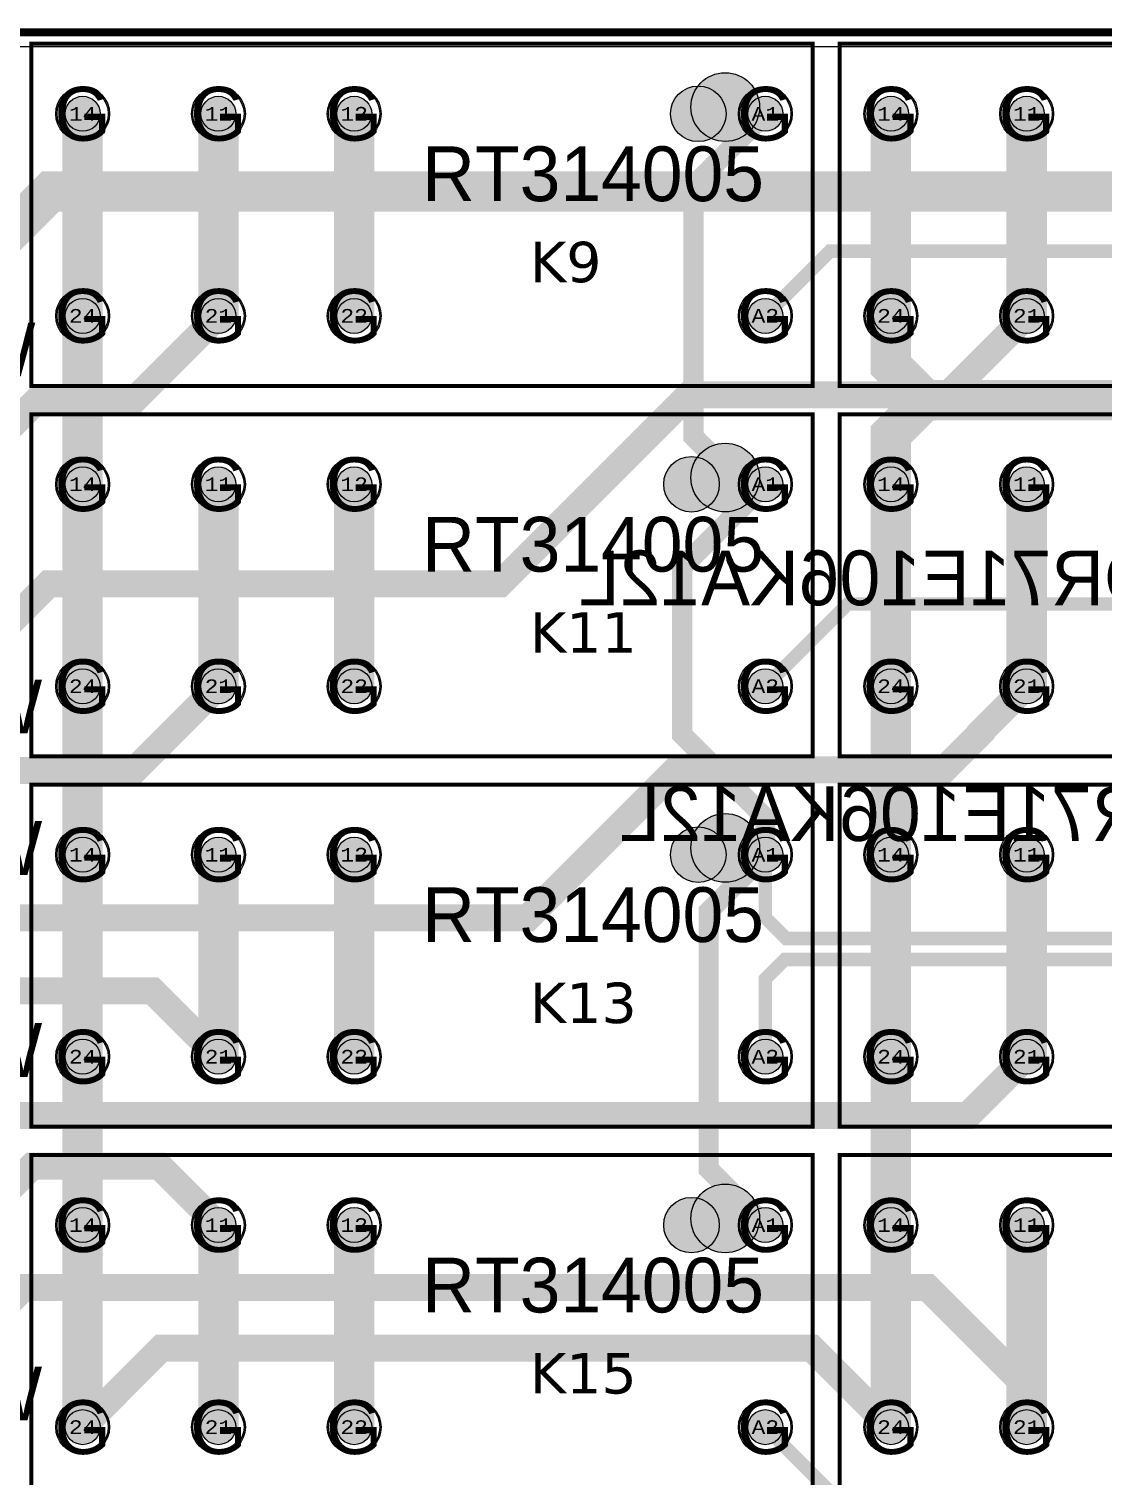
# Model space of a CAD drawing. Extents: x -23 to 289, y -67 to 135.
# Drawn here: x 13.3 to 53.1, y 81.4 to 135.2 of the extents above; entities that cross this region are included whole.
import ezdxf
from ezdxf.enums import TextEntityAlignment as Align

# ---------------------------------------------------------------- set-up
doc = ezdxf.new("R2010")
doc.units = 0
doc.header["$MEASUREMENT"] = 0
for name, color, linetype in [('ASSEMBLY_OUTLINES_TOP', 102, 'CONTINUOUS'), ('ASSEMBLY_PART_NUMBERS_BTM', 191, 'CONTINUOUS'), ('ASSEMBLY_PART_NUMBERS_TOP', 102, 'CONTINUOUS'), ('ASSEMBLY_REF_DES_TOP', 102, 'CONTINUOUS'), ('BOARD_OUTLINE', 10, 'CONTINUOUS'), ('DRILL_DRAWING', 21, 'CONTINUOUS'), ('GENERATED_SILKSCREEN_TOP', 140, 'CONTINUOUS'), ('MANUFACTURING_OUTLINES', 10, 'CONTINUOUS'), ('PART_HOLES_LAYER_BOTTOM', 30, 'CONTINUOUS'), ('PART_HOLES_LAYER_TOP', 30, 'CONTINUOUS'), ('PART_PADS_LAYER_BOTTOM', 230, 'CONTINUOUS'), ('PART_PADS_LAYER_TOP', 150, 'CONTINUOUS'), ('PIN_NUMBERS_BTM', 8, 'CONTINUOUS'), ('PIN_NUMBERS_TOP', 8, 'CONTINUOUS'), ('PLACEMENT_OUTLINES_TOP', 130, 'CONTINUOUS'), ('ROUTE_BORDER', 151, 'CONTINUOUS'), ('SILKSCREEN_OUTLINES_TOP', 150, 'CONTINUOUS'), ('SOLDERMASK_PADS_BTM', 12, 'CONTINUOUS'), ('SOLDERMASK_PADS_TOP', 180, 'CONTINUOUS'), ('TRACES_LAYER_BOTTOM', 230, 'CONTINUOUS'), ('TRACES_LAYER_TOP', 150, 'CONTINUOUS')]:
    doc.layers.add(name, color=color, linetype=linetype)
doc.styles.add('COURIER_NEW', font='COUR.TTF')
doc.styles.add('VERDANA', font='verdana.TTF')
doc.styles.add('VERIBEST_GERBER_0', font='txt')

msp = doc.modelspace()

# ---------------------------------------------------------------- hatches: boundary and pattern name
at = {"layer": 'ASSEMBLY_OUTLINES_TOP'}
h = msp.add_hatch(color=256, dxfattribs=at)
edge = h.paths.add_edge_path()
edge.add_arc((39.11, 132.25), 1.27476, 0, 360)
h = msp.add_hatch(color=256, dxfattribs=at)
edge = h.paths.add_edge_path()
edge.add_arc((39.11, 118.5), 1.27476, 0, 360)
h = msp.add_hatch(color=256, dxfattribs=at)
edge = h.paths.add_edge_path()
edge.add_arc((39.11, 104.75), 1.27476, 0, 360)
h = msp.add_hatch(color=256, dxfattribs=at)
edge = h.paths.add_edge_path()
edge.add_arc((39.11, 91), 1.27476, 0, 360)
at = {"layer": 'GENERATED_SILKSCREEN_TOP'}
h = msp.add_hatch(color=256, dxfattribs=at)
edge = h.paths.add_edge_path()
edge.add_arc((38.11, 132), 1.03078, 0, 360)
h = msp.add_hatch(color=256, dxfattribs=at)
edge = h.paths.add_edge_path()
edge.add_arc((37.86, 118.25), 1.03078, 0, 360)
h = msp.add_hatch(color=256, dxfattribs=at)
edge = h.paths.add_edge_path()
edge.add_arc((38.11, 104.5), 1.03078, 0, 360)
h = msp.add_hatch(color=256, dxfattribs=at)
edge = h.paths.add_edge_path()
edge.add_arc((37.86, 90.75), 1.03078, 0, 360)
at = {"layer": 'PART_HOLES_LAYER_BOTTOM'}
h = msp.add_hatch(color=256, dxfattribs=at)
edge = h.paths.add_edge_path()
edge.add_arc((15.26, 132), 0.65, 0, 360)
h = msp.add_hatch(color=256, dxfattribs=at)
edge = h.paths.add_edge_path()
edge.add_arc((20.3, 132), 0.65, 0, 360)
h = msp.add_hatch(color=256, dxfattribs=at)
edge = h.paths.add_edge_path()
edge.add_arc((25.34, 132), 0.65, 0, 360)
h = msp.add_hatch(color=256, dxfattribs=at)
edge = h.paths.add_edge_path()
edge.add_arc((40.6, 132), 0.65, 0, 360)
h = msp.add_hatch(color=256, dxfattribs=at)
edge = h.paths.add_edge_path()
edge.add_arc((45.26, 132), 0.65, 0, 360)
h = msp.add_hatch(color=256, dxfattribs=at)
edge = h.paths.add_edge_path()
edge.add_arc((50.3, 132), 0.65, 0, 360)
h = msp.add_hatch(color=256, dxfattribs=at)
edge = h.paths.add_edge_path()
edge.add_arc((15.26, 124.5), 0.65, 0, 360)
h = msp.add_hatch(color=256, dxfattribs=at)
edge = h.paths.add_edge_path()
edge.add_arc((20.3, 124.5), 0.65, 0, 360)
h = msp.add_hatch(color=256, dxfattribs=at)
edge = h.paths.add_edge_path()
edge.add_arc((25.34, 124.5), 0.65, 0, 360)
h = msp.add_hatch(color=256, dxfattribs=at)
edge = h.paths.add_edge_path()
edge.add_arc((40.6, 124.5), 0.65, 0, 360)
h = msp.add_hatch(color=256, dxfattribs=at)
edge = h.paths.add_edge_path()
edge.add_arc((45.26, 124.5), 0.65, 0, 360)
h = msp.add_hatch(color=256, dxfattribs=at)
edge = h.paths.add_edge_path()
edge.add_arc((50.3, 124.5), 0.65, 0, 360)
h = msp.add_hatch(color=256, dxfattribs=at)
edge = h.paths.add_edge_path()
edge.add_arc((15.26, 118.25), 0.65, 0, 360)
h = msp.add_hatch(color=256, dxfattribs=at)
edge = h.paths.add_edge_path()
edge.add_arc((20.3, 118.25), 0.65, 0, 360)
h = msp.add_hatch(color=256, dxfattribs=at)
edge = h.paths.add_edge_path()
edge.add_arc((25.34, 118.25), 0.65, 0, 360)
h = msp.add_hatch(color=256, dxfattribs=at)
edge = h.paths.add_edge_path()
edge.add_arc((40.6, 118.25), 0.65, 0, 360)
h = msp.add_hatch(color=256, dxfattribs=at)
edge = h.paths.add_edge_path()
edge.add_arc((45.26, 118.25), 0.65, 0, 360)
h = msp.add_hatch(color=256, dxfattribs=at)
edge = h.paths.add_edge_path()
edge.add_arc((50.3, 118.25), 0.65, 0, 360)
h = msp.add_hatch(color=256, dxfattribs=at)
edge = h.paths.add_edge_path()
edge.add_arc((15.26, 110.75), 0.65, 0, 360)
h = msp.add_hatch(color=256, dxfattribs=at)
edge = h.paths.add_edge_path()
edge.add_arc((20.3, 110.75), 0.65, 0, 360)
h = msp.add_hatch(color=256, dxfattribs=at)
edge = h.paths.add_edge_path()
edge.add_arc((25.34, 110.75), 0.65, 0, 360)
h = msp.add_hatch(color=256, dxfattribs=at)
edge = h.paths.add_edge_path()
edge.add_arc((40.6, 110.75), 0.65, 0, 360)
h = msp.add_hatch(color=256, dxfattribs=at)
edge = h.paths.add_edge_path()
edge.add_arc((45.26, 110.75), 0.65, 0, 360)
h = msp.add_hatch(color=256, dxfattribs=at)
edge = h.paths.add_edge_path()
edge.add_arc((50.3, 110.75), 0.65, 0, 360)
h = msp.add_hatch(color=256, dxfattribs=at)
edge = h.paths.add_edge_path()
edge.add_arc((15.26, 104.5), 0.65, 0, 360)
h = msp.add_hatch(color=256, dxfattribs=at)
edge = h.paths.add_edge_path()
edge.add_arc((20.3, 104.5), 0.65, 0, 360)
h = msp.add_hatch(color=256, dxfattribs=at)
edge = h.paths.add_edge_path()
edge.add_arc((25.34, 104.5), 0.65, 0, 360)
h = msp.add_hatch(color=256, dxfattribs=at)
edge = h.paths.add_edge_path()
edge.add_arc((40.6, 104.5), 0.65, 0, 360)
h = msp.add_hatch(color=256, dxfattribs=at)
edge = h.paths.add_edge_path()
edge.add_arc((45.26, 104.5), 0.65, 0, 360)
h = msp.add_hatch(color=256, dxfattribs=at)
edge = h.paths.add_edge_path()
edge.add_arc((50.3, 104.5), 0.65, 0, 360)
h = msp.add_hatch(color=256, dxfattribs=at)
edge = h.paths.add_edge_path()
edge.add_arc((15.26, 97), 0.65, 0, 360)
h = msp.add_hatch(color=256, dxfattribs=at)
edge = h.paths.add_edge_path()
edge.add_arc((20.3, 97), 0.65, 0, 360)
h = msp.add_hatch(color=256, dxfattribs=at)
edge = h.paths.add_edge_path()
edge.add_arc((25.34, 97), 0.65, 0, 360)
h = msp.add_hatch(color=256, dxfattribs=at)
edge = h.paths.add_edge_path()
edge.add_arc((40.6, 97), 0.65, 0, 360)
h = msp.add_hatch(color=256, dxfattribs=at)
edge = h.paths.add_edge_path()
edge.add_arc((45.26, 97), 0.65, 0, 360)
h = msp.add_hatch(color=256, dxfattribs=at)
edge = h.paths.add_edge_path()
edge.add_arc((50.3, 97), 0.65, 0, 360)
h = msp.add_hatch(color=256, dxfattribs=at)
edge = h.paths.add_edge_path()
edge.add_arc((15.26, 90.75), 0.65, 0, 360)
h = msp.add_hatch(color=256, dxfattribs=at)
edge = h.paths.add_edge_path()
edge.add_arc((20.3, 90.75), 0.65, 0, 360)
h = msp.add_hatch(color=256, dxfattribs=at)
edge = h.paths.add_edge_path()
edge.add_arc((25.34, 90.75), 0.65, 0, 360)
h = msp.add_hatch(color=256, dxfattribs=at)
edge = h.paths.add_edge_path()
edge.add_arc((40.6, 90.75), 0.65, 0, 360)
h = msp.add_hatch(color=256, dxfattribs=at)
edge = h.paths.add_edge_path()
edge.add_arc((45.26, 90.75), 0.65, 0, 360)
h = msp.add_hatch(color=256, dxfattribs=at)
edge = h.paths.add_edge_path()
edge.add_arc((50.3, 90.75), 0.65, 0, 360)
h = msp.add_hatch(color=256, dxfattribs=at)
edge = h.paths.add_edge_path()
edge.add_arc((15.26, 83.25), 0.65, 0, 360)
h = msp.add_hatch(color=256, dxfattribs=at)
edge = h.paths.add_edge_path()
edge.add_arc((20.3, 83.25), 0.65, 0, 360)
h = msp.add_hatch(color=256, dxfattribs=at)
edge = h.paths.add_edge_path()
edge.add_arc((25.34, 83.25), 0.65, 0, 360)
h = msp.add_hatch(color=256, dxfattribs=at)
edge = h.paths.add_edge_path()
edge.add_arc((40.6, 83.25), 0.65, 0, 360)
h = msp.add_hatch(color=256, dxfattribs=at)
edge = h.paths.add_edge_path()
edge.add_arc((45.26, 83.25), 0.65, 0, 360)
h = msp.add_hatch(color=256, dxfattribs=at)
edge = h.paths.add_edge_path()
edge.add_arc((50.3, 83.25), 0.65, 0, 360)
at = {"layer": 'PART_HOLES_LAYER_TOP'}
h = msp.add_hatch(color=256, dxfattribs=at)
edge = h.paths.add_edge_path()
edge.add_arc((15.26, 132), 0.65, 0, 360)
h = msp.add_hatch(color=256, dxfattribs=at)
edge = h.paths.add_edge_path()
edge.add_arc((20.3, 132), 0.65, 0, 360)
h = msp.add_hatch(color=256, dxfattribs=at)
edge = h.paths.add_edge_path()
edge.add_arc((25.34, 132), 0.65, 0, 360)
h = msp.add_hatch(color=256, dxfattribs=at)
edge = h.paths.add_edge_path()
edge.add_arc((40.6, 132), 0.65, 0, 360)
h = msp.add_hatch(color=256, dxfattribs=at)
edge = h.paths.add_edge_path()
edge.add_arc((45.26, 132), 0.65, 0, 360)
h = msp.add_hatch(color=256, dxfattribs=at)
edge = h.paths.add_edge_path()
edge.add_arc((50.3, 132), 0.65, 0, 360)
h = msp.add_hatch(color=256, dxfattribs=at)
edge = h.paths.add_edge_path()
edge.add_arc((15.26, 124.5), 0.65, 0, 360)
h = msp.add_hatch(color=256, dxfattribs=at)
edge = h.paths.add_edge_path()
edge.add_arc((20.3, 124.5), 0.65, 0, 360)
h = msp.add_hatch(color=256, dxfattribs=at)
edge = h.paths.add_edge_path()
edge.add_arc((25.34, 124.5), 0.65, 0, 360)
h = msp.add_hatch(color=256, dxfattribs=at)
edge = h.paths.add_edge_path()
edge.add_arc((40.6, 124.5), 0.65, 0, 360)
h = msp.add_hatch(color=256, dxfattribs=at)
edge = h.paths.add_edge_path()
edge.add_arc((45.26, 124.5), 0.65, 0, 360)
h = msp.add_hatch(color=256, dxfattribs=at)
edge = h.paths.add_edge_path()
edge.add_arc((50.3, 124.5), 0.65, 0, 360)
h = msp.add_hatch(color=256, dxfattribs=at)
edge = h.paths.add_edge_path()
edge.add_arc((15.26, 118.25), 0.65, 0, 360)
h = msp.add_hatch(color=256, dxfattribs=at)
edge = h.paths.add_edge_path()
edge.add_arc((20.3, 118.25), 0.65, 0, 360)
h = msp.add_hatch(color=256, dxfattribs=at)
edge = h.paths.add_edge_path()
edge.add_arc((25.34, 118.25), 0.65, 0, 360)
h = msp.add_hatch(color=256, dxfattribs=at)
edge = h.paths.add_edge_path()
edge.add_arc((40.6, 118.25), 0.65, 0, 360)
h = msp.add_hatch(color=256, dxfattribs=at)
edge = h.paths.add_edge_path()
edge.add_arc((45.26, 118.25), 0.65, 0, 360)
h = msp.add_hatch(color=256, dxfattribs=at)
edge = h.paths.add_edge_path()
edge.add_arc((50.3, 118.25), 0.65, 0, 360)
h = msp.add_hatch(color=256, dxfattribs=at)
edge = h.paths.add_edge_path()
edge.add_arc((15.26, 110.75), 0.65, 0, 360)
h = msp.add_hatch(color=256, dxfattribs=at)
edge = h.paths.add_edge_path()
edge.add_arc((20.3, 110.75), 0.65, 0, 360)
h = msp.add_hatch(color=256, dxfattribs=at)
edge = h.paths.add_edge_path()
edge.add_arc((25.34, 110.75), 0.65, 0, 360)
h = msp.add_hatch(color=256, dxfattribs=at)
edge = h.paths.add_edge_path()
edge.add_arc((40.6, 110.75), 0.65, 0, 360)
h = msp.add_hatch(color=256, dxfattribs=at)
edge = h.paths.add_edge_path()
edge.add_arc((45.26, 110.75), 0.65, 0, 360)
h = msp.add_hatch(color=256, dxfattribs=at)
edge = h.paths.add_edge_path()
edge.add_arc((50.3, 110.75), 0.65, 0, 360)
h = msp.add_hatch(color=256, dxfattribs=at)
edge = h.paths.add_edge_path()
edge.add_arc((15.26, 104.5), 0.65, 0, 360)
h = msp.add_hatch(color=256, dxfattribs=at)
edge = h.paths.add_edge_path()
edge.add_arc((20.3, 104.5), 0.65, 0, 360)
h = msp.add_hatch(color=256, dxfattribs=at)
edge = h.paths.add_edge_path()
edge.add_arc((25.34, 104.5), 0.65, 0, 360)
h = msp.add_hatch(color=256, dxfattribs=at)
edge = h.paths.add_edge_path()
edge.add_arc((40.6, 104.5), 0.65, 0, 360)
h = msp.add_hatch(color=256, dxfattribs=at)
edge = h.paths.add_edge_path()
edge.add_arc((45.26, 104.5), 0.65, 0, 360)
h = msp.add_hatch(color=256, dxfattribs=at)
edge = h.paths.add_edge_path()
edge.add_arc((50.3, 104.5), 0.65, 0, 360)
h = msp.add_hatch(color=256, dxfattribs=at)
edge = h.paths.add_edge_path()
edge.add_arc((15.26, 97), 0.65, 0, 360)
h = msp.add_hatch(color=256, dxfattribs=at)
edge = h.paths.add_edge_path()
edge.add_arc((20.3, 97), 0.65, 0, 360)
h = msp.add_hatch(color=256, dxfattribs=at)
edge = h.paths.add_edge_path()
edge.add_arc((25.34, 97), 0.65, 0, 360)
h = msp.add_hatch(color=256, dxfattribs=at)
edge = h.paths.add_edge_path()
edge.add_arc((40.6, 97), 0.65, 0, 360)
h = msp.add_hatch(color=256, dxfattribs=at)
edge = h.paths.add_edge_path()
edge.add_arc((45.26, 97), 0.65, 0, 360)
h = msp.add_hatch(color=256, dxfattribs=at)
edge = h.paths.add_edge_path()
edge.add_arc((50.3, 97), 0.65, 0, 360)
h = msp.add_hatch(color=256, dxfattribs=at)
edge = h.paths.add_edge_path()
edge.add_arc((15.26, 90.75), 0.65, 0, 360)
h = msp.add_hatch(color=256, dxfattribs=at)
edge = h.paths.add_edge_path()
edge.add_arc((20.3, 90.75), 0.65, 0, 360)
h = msp.add_hatch(color=256, dxfattribs=at)
edge = h.paths.add_edge_path()
edge.add_arc((25.34, 90.75), 0.65, 0, 360)
h = msp.add_hatch(color=256, dxfattribs=at)
edge = h.paths.add_edge_path()
edge.add_arc((40.6, 90.75), 0.65, 0, 360)
h = msp.add_hatch(color=256, dxfattribs=at)
edge = h.paths.add_edge_path()
edge.add_arc((45.26, 90.75), 0.65, 0, 360)
h = msp.add_hatch(color=256, dxfattribs=at)
edge = h.paths.add_edge_path()
edge.add_arc((50.3, 90.75), 0.65, 0, 360)
h = msp.add_hatch(color=256, dxfattribs=at)
edge = h.paths.add_edge_path()
edge.add_arc((15.26, 83.25), 0.65, 0, 360)
h = msp.add_hatch(color=256, dxfattribs=at)
edge = h.paths.add_edge_path()
edge.add_arc((20.3, 83.25), 0.65, 0, 360)
h = msp.add_hatch(color=256, dxfattribs=at)
edge = h.paths.add_edge_path()
edge.add_arc((25.34, 83.25), 0.65, 0, 360)
h = msp.add_hatch(color=256, dxfattribs=at)
edge = h.paths.add_edge_path()
edge.add_arc((40.6, 83.25), 0.65, 0, 360)
h = msp.add_hatch(color=256, dxfattribs=at)
edge = h.paths.add_edge_path()
edge.add_arc((45.26, 83.25), 0.65, 0, 360)
h = msp.add_hatch(color=256, dxfattribs=at)
edge = h.paths.add_edge_path()
edge.add_arc((50.3, 83.25), 0.65, 0, 360)
at = {"layer": 'SILKSCREEN_OUTLINES_TOP'}
h = msp.add_hatch(color=256, dxfattribs=at)
edge = h.paths.add_edge_path()
edge.add_arc((38.11, 132), 1.03078, 0, 360)
h = msp.add_hatch(color=256, dxfattribs=at)
edge = h.paths.add_edge_path()
edge.add_arc((37.86, 118.25), 1.03078, 0, 360)
h = msp.add_hatch(color=256, dxfattribs=at)
edge = h.paths.add_edge_path()
edge.add_arc((38.11, 104.5), 1.03078, 0, 360)
h = msp.add_hatch(color=256, dxfattribs=at)
edge = h.paths.add_edge_path()
edge.add_arc((37.86, 90.75), 1.03078, 0, 360)

# ---------------------------------------------------------------- linework, layer by layer
at = {"layer": 'ASSEMBLY_OUTLINES_TOP', "const_width": 0.1}
for points in [[(13.36, 121.9), (13.36, 134.6), (42.36, 134.6), (42.36, 121.9)], [(43.36, 121.9), (43.36, 134.6), (72.36, 134.6), (72.36, 121.9)], [(13.36, 108.15), (13.36, 120.85), (42.36, 120.85), (42.36, 108.15)], [(43.36, 108.15), (43.36, 120.85), (72.36, 120.85), (72.36, 108.15)], [(13.36, 94.4), (13.36, 107.1), (42.36, 107.1), (42.36, 94.4)], [(43.36, 94.4), (43.36, 107.1), (72.36, 107.1), (72.36, 94.4)], [(13.36, 80.65), (13.36, 93.35), (42.36, 93.35), (42.36, 80.65)], [(43.36, 80.65), (43.36, 93.35), (72.36, 93.35), (72.36, 80.65)]]:
    msp.add_lwpolyline(points, close=True, dxfattribs=at)
at = {"layer": 'ASSEMBLY_OUTLINES_TOP'}
for centre in [(39.11, 132.25), (39.11, 118.5), (39.11, 104.75), (39.11, 91)]:
    msp.add_circle(centre, 1.27476, dxfattribs=at)
at = {"layer": 'BOARD_OUTLINE', "const_width": 0.25}
msp.add_lwpolyline([(0, 1.5), (0, 133.5, -0.41421356), (1.5, 135), (278.5, 135, -0.41421356), (280, 133.5), (280, 1.5, -0.41421356), (278.5, 0), (1.5, 0, -0.41421356)], format="xyb", close=True, dxfattribs=at)
at = {"layer": 'GENERATED_SILKSCREEN_TOP', "const_width": 0.15}
for points in [[(13.36, 121.9), (13.36, 134.6), (42.36, 134.6), (42.36, 121.9)], [(43.36, 121.9), (43.36, 134.6), (72.36, 134.6), (72.36, 121.9)], [(13.36, 108.15), (13.36, 120.85), (42.36, 120.85), (42.36, 108.15)], [(43.36, 108.15), (43.36, 120.85), (72.36, 120.85), (72.36, 108.15)], [(13.36, 94.4), (13.36, 107.1), (42.36, 107.1), (42.36, 94.4)], [(13.36, 80.65), (13.36, 93.35), (42.36, 93.35), (42.36, 80.65)], [(43.36, 80.65), (43.36, 93.35), (72.36, 93.35), (72.36, 80.65)]]:
    msp.add_lwpolyline(points, close=True, dxfattribs=at)
msp.add_lwpolyline([(72.36001, 94.4, -0.41421356), (72.36, 94.4), (43.36, 94.4, -0.41421356), (43.35999, 94.4), (43.35999, 107.1, -0.41421356), (43.36, 107.1), (69.98693, 107.1, 0.000006), (69.98693, 107.1), (43.36001, 107.1), (43.36001, 94.4), (72.35999, 94.4), (72.35999, 107.1), (70.81307, 107.1, 0.000006), (70.81307, 107.1), (72.36, 107.1, -0.41421356), (72.36001, 107.1), (72.36001, 94.4)], format="xyb", dxfattribs=at)
at = {"layer": 'GENERATED_SILKSCREEN_TOP'}
for centre in [(38.11, 132), (37.86, 118.25), (38.11, 104.5), (37.86, 90.75)]:
    msp.add_circle(centre, 1.03078, dxfattribs=at)
at = {"layer": 'MANUFACTURING_OUTLINES'}
msp.add_lwpolyline([(280.1504, 1.5, -0.41421356), (278.5, -0.15041), (1.5, -0.15041, -0.41421356), (-0.15041, 1.5), (-0.15041, 133.5, -0.41421356), (1.5, 135.15041), (278.5, 135.15041, -0.41421356), (280.1504, 133.5)], format="xyb", close=True, dxfattribs=at)
at = {"layer": 'PART_HOLES_LAYER_BOTTOM'}
for centre in [(15.26, 132), (20.3, 132), (25.34, 132), (40.6, 132), (45.26, 132), (50.3, 132), (15.26, 124.5), (20.3, 124.5), (25.34, 124.5), (40.6, 124.5), (45.26, 124.5), (50.3, 124.5), (15.26, 118.25), (20.3, 118.25), (25.34, 118.25), (40.6, 118.25), (45.26, 118.25), (50.3, 118.25), (15.26, 110.75), (20.3, 110.75), (25.34, 110.75), (40.6, 110.75), (45.26, 110.75), (50.3, 110.75), (15.26, 104.5), (20.3, 104.5), (25.34, 104.5), (40.6, 104.5), (45.26, 104.5), (50.3, 104.5), (15.26, 97), (20.3, 97), (25.34, 97), (40.6, 97), (45.26, 97), (50.3, 97), (15.26, 90.75), (20.3, 90.75), (25.34, 90.75), (40.6, 90.75), (45.26, 90.75), (50.3, 90.75), (15.26, 83.25), (20.3, 83.25), (25.34, 83.25), (40.6, 83.25), (45.26, 83.25), (50.3, 83.25)]:
    msp.add_circle(centre, 0.65, dxfattribs=at)
at = {"layer": 'PART_HOLES_LAYER_TOP'}
for centre in [(15.26, 132), (20.3, 132), (25.34, 132), (40.6, 132), (45.26, 132), (50.3, 132), (15.26, 124.5), (20.3, 124.5), (25.34, 124.5), (40.6, 124.5), (45.26, 124.5), (50.3, 124.5), (15.26, 118.25), (20.3, 118.25), (25.34, 118.25), (40.6, 118.25), (45.26, 118.25), (50.3, 118.25), (15.26, 110.75), (20.3, 110.75), (25.34, 110.75), (40.6, 110.75), (45.26, 110.75), (50.3, 110.75), (15.26, 104.5), (20.3, 104.5), (25.34, 104.5), (40.6, 104.5), (45.26, 104.5), (50.3, 104.5), (15.26, 97), (20.3, 97), (25.34, 97), (40.6, 97), (45.26, 97), (50.3, 97), (15.26, 90.75), (20.3, 90.75), (25.34, 90.75), (40.6, 90.75), (45.26, 90.75), (50.3, 90.75), (15.26, 83.25), (20.3, 83.25), (25.34, 83.25), (40.6, 83.25), (45.26, 83.25), (50.3, 83.25)]:
    msp.add_circle(centre, 0.65, dxfattribs=at)
at = {"layer": 'PART_PADS_LAYER_BOTTOM'}
for centre in [(15.26, 132), (20.3, 132), (25.34, 132), (40.6, 132), (45.26, 132), (50.3, 132), (15.26, 124.5), (20.3, 124.5), (25.34, 124.5), (40.6, 124.5), (45.26, 124.5), (50.3, 124.5), (15.26, 118.25), (20.3, 118.25), (25.34, 118.25), (40.6, 118.25), (45.26, 118.25), (50.3, 118.25), (15.26, 110.75), (20.3, 110.75), (25.34, 110.75), (40.6, 110.75), (45.26, 110.75), (50.3, 110.75), (15.26, 104.5), (20.3, 104.5), (25.34, 104.5), (40.6, 104.5), (45.26, 104.5), (50.3, 104.5), (15.26, 97), (20.3, 97), (25.34, 97), (40.6, 97), (45.26, 97), (50.3, 97), (15.26, 90.75), (20.3, 90.75), (25.34, 90.75), (40.6, 90.75), (45.26, 90.75), (50.3, 90.75), (15.26, 83.25), (20.3, 83.25), (25.34, 83.25), (40.6, 83.25), (45.26, 83.25), (50.3, 83.25)]:
    msp.add_circle(centre, 0.95, dxfattribs=at)
at = {"layer": 'PART_PADS_LAYER_TOP'}
for centre in [(15.26, 132), (20.3, 132), (25.34, 132), (40.6, 132), (45.26, 132), (50.3, 132), (15.26, 124.5), (20.3, 124.5), (25.34, 124.5), (40.6, 124.5), (45.26, 124.5), (50.3, 124.5), (15.26, 118.25), (20.3, 118.25), (25.34, 118.25), (40.6, 118.25), (45.26, 118.25), (50.3, 118.25), (15.26, 110.75), (20.3, 110.75), (25.34, 110.75), (40.6, 110.75), (45.26, 110.75), (50.3, 110.75), (15.26, 104.5), (20.3, 104.5), (25.34, 104.5), (40.6, 104.5), (45.26, 104.5), (50.3, 104.5), (15.26, 97), (20.3, 97), (25.34, 97), (40.6, 97), (45.26, 97), (50.3, 97), (15.26, 90.75), (20.3, 90.75), (25.34, 90.75), (40.6, 90.75), (45.26, 90.75), (50.3, 90.75), (15.26, 83.25), (20.3, 83.25), (25.34, 83.25), (40.6, 83.25), (45.26, 83.25), (50.3, 83.25)]:
    msp.add_circle(centre, 0.95, dxfattribs=at)
at = {"layer": 'PLACEMENT_OUTLINES_TOP'}
for points in [[(13.36, 121.9), (13.36, 134.6), (42.36, 134.6), (42.36, 121.9)], [(43.36, 121.9), (43.36, 134.6), (72.36, 134.6), (72.36, 121.9)], [(13.36, 108.15), (13.36, 120.85), (42.36, 120.85), (42.36, 108.15)], [(43.36, 108.15), (43.36, 120.85), (72.36, 120.85), (72.36, 108.15)], [(13.36, 94.4), (13.36, 107.1), (42.36, 107.1), (42.36, 94.4)], [(43.36, 94.4), (43.36, 107.1), (72.36, 107.1), (72.36, 94.4)], [(13.36, 80.65), (13.36, 93.35), (42.36, 93.35), (42.36, 80.65)], [(43.36, 80.65), (43.36, 93.35), (72.36, 93.35), (72.36, 80.65)]]:
    msp.add_lwpolyline(points, close=True, dxfattribs=at)
at = {"layer": 'ROUTE_BORDER'}
msp.add_lwpolyline([(0.635, 2.135), (0.635, 133, -0.41421356), (2.135, 134.5), (278, 134.5, -0.41421356), (279.5, 133), (279.5, 2.135, -0.41421356), (278, 0.635), (2.135, 0.635, -0.41421356)], format="xyb", close=True, dxfattribs=at)
at = {"layer": 'SILKSCREEN_OUTLINES_TOP'}
for points in [[(13.36, 121.9), (13.36, 134.6), (42.36, 134.6), (42.36, 121.9)], [(43.36, 121.9), (43.36, 134.6), (72.36, 134.6), (72.36, 121.9)], [(13.36, 108.15), (13.36, 120.85), (42.36, 120.85), (42.36, 108.15)], [(43.36, 108.15), (43.36, 120.85), (72.36, 120.85), (72.36, 108.15)], [(13.36, 94.4), (13.36, 107.1), (42.36, 107.1), (42.36, 94.4)], [(43.36, 94.4), (43.36, 107.1), (72.36, 107.1), (72.36, 94.4)], [(13.36, 80.65), (13.36, 93.35), (42.36, 93.35), (42.36, 80.65)], [(43.36, 80.65), (43.36, 93.35), (72.36, 93.35), (72.36, 80.65)]]:
    msp.add_lwpolyline(points, close=True, dxfattribs=at)
for centre in [(38.11, 132), (37.86, 118.25), (38.11, 104.5), (37.86, 90.75)]:
    msp.add_circle(centre, 1.03078, dxfattribs=at)
at = {"layer": 'SOLDERMASK_PADS_BTM'}
for centre in [(15.26, 132), (20.3, 132), (25.34, 132), (40.6, 132), (45.26, 132), (50.3, 132), (15.26, 124.5), (20.3, 124.5), (25.34, 124.5), (40.6, 124.5), (45.26, 124.5), (50.3, 124.5), (15.26, 118.25), (20.3, 118.25), (25.34, 118.25), (40.6, 118.25), (45.26, 118.25), (50.3, 118.25), (15.26, 110.75), (20.3, 110.75), (25.34, 110.75), (40.6, 110.75), (45.26, 110.75), (50.3, 110.75), (15.26, 104.5), (20.3, 104.5), (25.34, 104.5), (40.6, 104.5), (45.26, 104.5), (50.3, 104.5), (15.26, 97), (20.3, 97), (25.34, 97), (40.6, 97), (45.26, 97), (50.3, 97), (15.26, 90.75), (20.3, 90.75), (25.34, 90.75), (40.6, 90.75), (45.26, 90.75), (50.3, 90.75), (15.26, 83.25), (20.3, 83.25), (25.34, 83.25), (40.6, 83.25), (45.26, 83.25), (50.3, 83.25)]:
    msp.add_circle(centre, 1, dxfattribs=at)
at = {"layer": 'SOLDERMASK_PADS_TOP'}
for centre in [(15.26, 132), (20.3, 132), (25.34, 132), (40.6, 132), (45.26, 132), (50.3, 132), (15.26, 124.5), (20.3, 124.5), (25.34, 124.5), (40.6, 124.5), (45.26, 124.5), (50.3, 124.5), (15.26, 118.25), (20.3, 118.25), (25.34, 118.25), (40.6, 118.25), (45.26, 118.25), (50.3, 118.25), (15.26, 110.75), (20.3, 110.75), (25.34, 110.75), (40.6, 110.75), (45.26, 110.75), (50.3, 110.75), (15.26, 104.5), (20.3, 104.5), (25.34, 104.5), (40.6, 104.5), (45.26, 104.5), (50.3, 104.5), (15.26, 97), (20.3, 97), (25.34, 97), (40.6, 97), (45.26, 97), (50.3, 97), (15.26, 90.75), (20.3, 90.75), (25.34, 90.75), (40.6, 90.75), (45.26, 90.75), (50.3, 90.75), (15.26, 83.25), (20.3, 83.25), (25.34, 83.25), (40.6, 83.25), (45.26, 83.25), (50.3, 83.25)]:
    msp.add_circle(centre, 1, dxfattribs=at)
at = {"layer": 'TRACES_LAYER_BOTTOM'}
for points, const_width in [([(71.67311, 127.92656), (68.90351, 127.92656), (67.71158, 129.11849), (14.06849, 129.11849), (9.25, 124.3), (9.25, 122.4)], 1.5), ([(74.55, 108.445), (74.55, 109.97025), (66.67449, 117.84576), (66.67449, 119.32345), (59.09846, 126.89948), (42.99948, 126.89948), (40.6, 124.5)], 0.5), ([(9.25, 114), (12.11737, 116.86737), (12.11737, 119.91679), (13.53158, 121.331), (17.131, 121.331), (20.3, 124.5)], 1), ([(50.3, 124.5), (47.37005, 121.57005), (37.77207, 121.57005), (30.76042, 114.5584), (14.00907, 114.5584), (10.41741, 110.96673), (10.41673, 110.96673), (9.25, 109.8)], 1), ([(40.6, 110.75), (43.65138, 113.80138), (57.60238, 113.80138), (62.46486, 108.9389), (70.20347, 108.9389), (73.23737, 105.905), (74.55, 105.905)], 0.5), ([(50.3, 110.75), (48.59705, 109.04705), (48.59705, 109.01873), (47.22996, 107.65164), (37.28156, 107.65164), (31.7826, 102.15268), (11.65268, 102.15268), (10.9, 101.4), (9.25, 101.4)], 1), ([(9.25, 105.6), (11.27898, 107.62897), (17.17898, 107.62897), (20.3, 110.75)], 1), ([(70.6, 104.5), (69.6454, 103.54541), (69.6454, 102.12172), (68.91268, 101.389), (41.3685, 101.389), (40.6, 102.1575), (40.6, 104.5)], 0.5), ([(40.6, 97), (40.6, 99.88328), (41.32692, 100.6102), (69.77341, 100.6102), (72.52822, 103.365), (74.55, 103.365)], 0.5), ([(40.6, 83.25), (43.40455, 80.44545), (55.38754, 80.44545), (58.04592, 83.10383), (58.04592, 90.83716), (61.00155, 93.7928), (69.90071, 93.7928), (72.1331, 96.02519), (72.1331, 100.02908), (72.92902, 100.825), (74.55, 100.825)], 0.5), ([(9.25, 97.2), (11.49428, 99.44428), (17.85572, 99.44428), (20.3, 97)], 1), ([(50.3, 97), (48.11589, 94.81589), (11.06589, 94.81589), (9.25, 93)], 1), ([(9.25, 88.8), (13.39094, 92.94094), (18.10906, 92.94094), (20.3, 90.75)], 1), ([(9.25, 84.6), (13.08698, 88.43698), (46.6176, 88.43698), (50.3, 84.75458), (50.3, 83.25)], 1), ([(45.26, 83.25), (42.33078, 86.17922), (18.17542, 86.17922), (16.39137, 84.39518), (16.39137, 84.38137), (15.26, 83.25)], 1)]:
    msp.add_lwpolyline(points, dxfattribs=dict(at, const_width=const_width))
at = {"layer": 'TRACES_LAYER_TOP'}
for points, const_width in [([(15.26, 132), (15.26, 124.5)], 1.5), ([(20.3, 124.5), (20.3, 132)], 1.5), ([(25.34, 124.5), (25.34, 132)], 1.5), ([(45.26, 132), (45.26, 124.5)], 1.5), ([(50.3, 132), (50.3, 124.5)], 1.5), ([(40.6, 132), (37.93485, 129.33485), (37.93485, 120.01846), (39.70331, 118.25), (40.6, 118.25)], 0.75), ([(106, 127.25), (97.44799, 118.69799), (78.08843, 118.69799), (75.41163, 121.37479), (46.53479, 121.37479)], 1.5), ([(15.26, 124.5), (15.26, 118.25)], 1.5), ([(46.53479, 121.37479), (46.53479, 121.37521), (45.26, 122.65), (45.26, 124.5)], 1.5), ([(46.53479, 121.37479), (45.26, 120.1), (45.26, 118.25)], 1.5), ([(15.26, 110.75), (15.26, 118.25)], 1.5), ([(20.3, 110.75), (20.3, 118.25)], 1.5), ([(25.34, 110.75), (25.34, 118.25)], 1.5), ([(45.26, 110.75), (45.26, 118.25)], 1.5), ([(50.3, 118.25), (50.3, 110.75)], 1.5), ([(40.6, 118.25), (37.51652, 115.16652), (37.51652, 108.94917), (40.6, 105.86569), (40.6, 104.5)], 0.75), ([(15.26, 110.75), (15.26, 104.5)], 1.5), ([(45.26, 104.5), (45.26, 110.75)], 1.5), ([(15.26, 97), (15.26, 104.5)], 1.5), ([(20.3, 97), (20.3, 104.5)], 1.5), ([(25.34, 97), (25.34, 104.5)], 1.5), ([(40.6, 104.5), (38.49507, 102.39507), (38.49507, 92.83127), (39.71014, 91.61621), (39.73379, 91.61621), (40.6, 90.75)], 0.75), ([(45.26, 97), (45.26, 104.5)], 1.5), ([(50.3, 97), (50.3, 104.5)], 1.5), ([(15.26, 97), (15.26, 90.75)], 1.5), ([(45.26, 97), (45.26, 90.75)], 1.5), ([(15.26, 90.75), (15.26, 83.25)], 1.5), ([(20.3, 90.75), (20.3, 83.25)], 1.5), ([(25.34, 83.25), (25.34, 90.75)], 1.5), ([(45.26, 83.25), (45.26, 90.75)], 1.5), ([(50.3, 90.75), (50.3, 83.25)], 1.5)]:
    msp.add_lwpolyline(points, dxfattribs=dict(at, const_width=const_width))

# ---------------------------------------------------------------- texts
at = {"layer": 'ASSEMBLY_PART_NUMBERS_BTM', "style": 'VERIBEST_GERBER_0', "text_generation_flag": 2}
for p in [(64.5, 115.79), (66, 107.04)]:
    msp.add_text('GRM32DR71E106KA12L', height=2.032, dxfattribs=at).set_placement(p, align=Align.TOP_LEFT)
at = {"layer": 'ASSEMBLY_PART_NUMBERS_TOP', "style": 'VERIBEST_GERBER_0'}
for p in [(27.86, 130.79), (27.86, 117.04), (27.86, 103.29), (27.86, 89.54)]:
    msp.add_text('RT314005', height=2.032, dxfattribs=at).set_placement(p, align=Align.TOP_LEFT)
at = {"layer": 'ASSEMBLY_REF_DES_TOP', "style": 'VERDANA'}
for s, p in [('K9', (31.86, 127.25)), ('K11', (31.86, 113.5)), ('K13', (31.86, 99.75)), ('K15', (31.86, 86))]:
    msp.add_text(s, height=1.5, dxfattribs=at).set_placement(p, align=Align.TOP_LEFT)
at = {"layer": 'DRILL_DRAWING', "style": 'VERIBEST_GERBER_0'}
for s, p in [('G', (15.26, 132)), ('G', (20.3, 132)), ('G', (25.34, 132)), ('G', (40.6, 132)), ('G', (45.26, 132)), ('G', (50.3, 132)), ('G', (15.26, 124.5)), ('G', (20.3, 124.5)), ('G', (25.34, 124.5)), ('G', (40.6, 124.5)), ('G', (45.26, 124.5)), ('G', (50.3, 124.5)), ('W', (12.25, 123.25)), ('G', (15.26, 118.25)), ('G', (20.3, 118.25)), ('G', (25.34, 118.25)), ('G', (40.6, 118.25)), ('G', (45.26, 118.25)), ('G', (50.3, 118.25)), ('G', (15.26, 110.75)), ('G', (20.3, 110.75)), ('G', (25.34, 110.75)), ('G', (40.6, 110.75)), ('G', (45.26, 110.75)), ('G', (50.3, 110.75)), ('W', (12.5, 110)), ('W', (12.5, 104.75)), ('G', (15.26, 104.5)), ('G', (20.3, 104.5)), ('G', (25.34, 104.5)), ('G', (40.6, 104.5)), ('G', (45.26, 104.5)), ('G', (50.3, 104.5)), ('W', (12.5, 97.25)), ('G', (15.26, 97)), ('G', (20.3, 97)), ('G', (25.34, 97)), ('G', (40.6, 97)), ('G', (45.26, 97)), ('G', (50.3, 97)), ('G', (15.26, 90.75)), ('G', (20.3, 90.75)), ('G', (25.34, 90.75)), ('G', (40.6, 90.75)), ('G', (45.26, 90.75)), ('G', (50.3, 90.75)), ('W', (12.5, 84.5)), ('G', (15.26, 83.25)), ('G', (20.3, 83.25)), ('G', (25.34, 83.25)), ('G', (40.6, 83.25)), ('G', (45.26, 83.25)), ('G', (50.3, 83.25))]:
    msp.add_text(s, height=2, dxfattribs=at).set_placement(p, align=Align.MIDDLE_CENTER)
at = {"layer": 'PIN_NUMBERS_BTM', "style": 'COURIER_NEW'}
for s, p in [('14', (15.26, 132)), ('11', (20.3, 132)), ('12', (25.34, 132)), ('A1', (40.6, 132)), ('14', (45.26, 132)), ('11', (50.3, 132)), ('24', (15.26, 124.5)), ('21', (20.3, 124.5)), ('22', (25.34, 124.5)), ('A2', (40.6, 124.5)), ('24', (45.26, 124.5)), ('21', (50.3, 124.5)), ('14', (15.26, 118.25)), ('11', (20.3, 118.25)), ('12', (25.34, 118.25)), ('A1', (40.6, 118.25)), ('14', (45.26, 118.25)), ('11', (50.3, 118.25)), ('24', (15.26, 110.75)), ('21', (20.3, 110.75)), ('22', (25.34, 110.75)), ('A2', (40.6, 110.75)), ('24', (45.26, 110.75)), ('21', (50.3, 110.75)), ('14', (15.26, 104.5)), ('11', (20.3, 104.5)), ('12', (25.34, 104.5)), ('A1', (40.6, 104.5)), ('14', (45.26, 104.5)), ('11', (50.3, 104.5)), ('24', (15.26, 97)), ('21', (20.3, 97)), ('22', (25.34, 97)), ('A2', (40.6, 97)), ('24', (45.26, 97)), ('21', (50.3, 97)), ('14', (15.26, 90.75)), ('11', (20.3, 90.75)), ('12', (25.34, 90.75)), ('A1', (40.6, 90.75)), ('14', (45.26, 90.75)), ('11', (50.3, 90.75)), ('24', (15.26, 83.25)), ('21', (20.3, 83.25)), ('22', (25.34, 83.25)), ('A2', (40.6, 83.25)), ('24', (45.26, 83.25)), ('21', (50.3, 83.25))]:
    msp.add_text(s, height=0.508, dxfattribs=at).set_placement(p, align=Align.MIDDLE_CENTER)
at = {"layer": 'PIN_NUMBERS_TOP', "style": 'COURIER_NEW'}
for s, p in [('14', (15.26, 132)), ('11', (20.3, 132)), ('12', (25.34, 132)), ('A1', (40.6, 132)), ('14', (45.26, 132)), ('11', (50.3, 132)), ('24', (15.26, 124.5)), ('21', (20.3, 124.5)), ('22', (25.34, 124.5)), ('A2', (40.6, 124.5)), ('24', (45.26, 124.5)), ('21', (50.3, 124.5)), ('14', (15.26, 118.25)), ('11', (20.3, 118.25)), ('12', (25.34, 118.25)), ('A1', (40.6, 118.25)), ('14', (45.26, 118.25)), ('11', (50.3, 118.25)), ('24', (15.26, 110.75)), ('21', (20.3, 110.75)), ('22', (25.34, 110.75)), ('A2', (40.6, 110.75)), ('24', (45.26, 110.75)), ('21', (50.3, 110.75)), ('14', (15.26, 104.5)), ('11', (20.3, 104.5)), ('12', (25.34, 104.5)), ('A1', (40.6, 104.5)), ('14', (45.26, 104.5)), ('11', (50.3, 104.5)), ('24', (15.26, 97)), ('21', (20.3, 97)), ('22', (25.34, 97)), ('A2', (40.6, 97)), ('24', (45.26, 97)), ('21', (50.3, 97)), ('14', (15.26, 90.75)), ('11', (20.3, 90.75)), ('12', (25.34, 90.75)), ('A1', (40.6, 90.75)), ('14', (45.26, 90.75)), ('11', (50.3, 90.75)), ('24', (15.26, 83.25)), ('21', (20.3, 83.25)), ('22', (25.34, 83.25)), ('A2', (40.6, 83.25)), ('24', (45.26, 83.25)), ('21', (50.3, 83.25))]:
    msp.add_text(s, height=0.508, dxfattribs=at).set_placement(p, align=Align.MIDDLE_CENTER)

doc.saveas('drawing.dxf')
